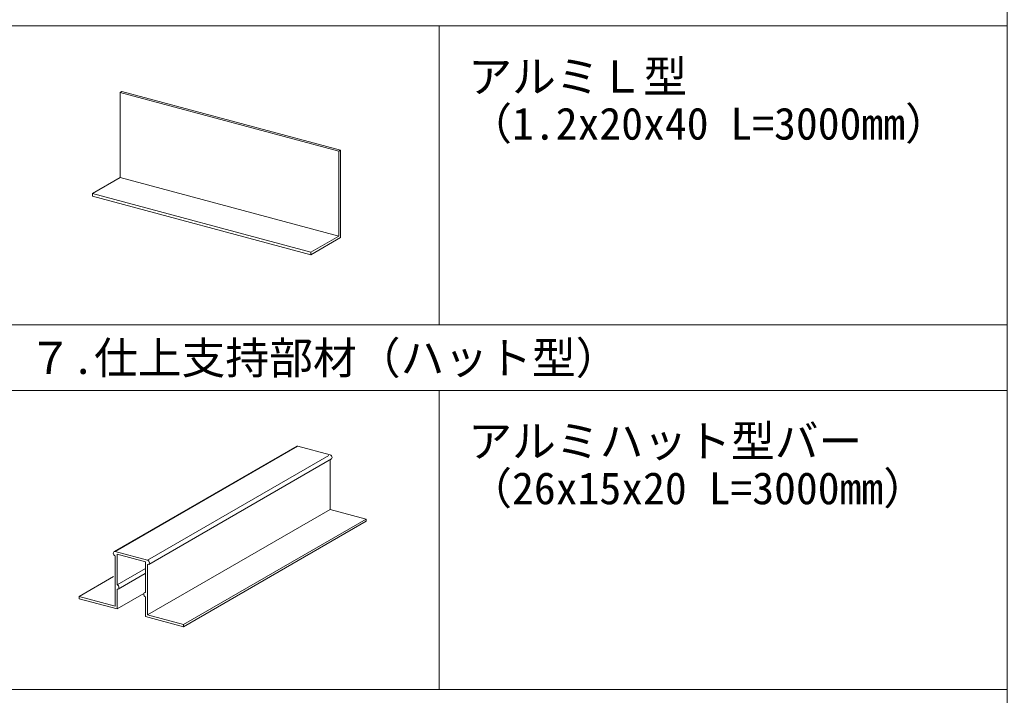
# Model space of a CAD drawing. Units: millimetres at full size; details may follow other scales. Extents: x -1379 to 1379, y -984 to 973.
# Drawn here: x -338.4 to 0, y 430.8 to 662.4 of the extents above; entities that cross this region are included whole.
import ezdxf
from ezdxf.enums import TextEntityAlignment as Align

# ---------------------------------------------------------------- set-up
doc = ezdxf.new("R2010")
doc.units = ezdxf.units.MM
doc.header["$LTSCALE"] = 5
for name, color, linetype, lineweight in [('5-1_中線', 7, 'Continuous', 18), ('5-2_太線１', 3, 'Continuous', 18), ('5-6_文字', 7, 'Continuous', 18)]:
    doc.layers.add(name, color=color, linetype=linetype, lineweight=lineweight)
doc.styles.add('ＭＳ ゴシック', font='')
doc.styles.get('ＭＳ ゴシック').set_extended_font_data('MS Gothic')

msp = doc.modelspace()

# ---------------------------------------------------------------- linework, layer by layer
at = {"layer": '5-1_中線', "color": 3}
for p, q in [((-303.404, 637.746), (-304.012, 637.395)), ((-304.012, 608.295), (-304.012, 637.395)), ((-229.122, 617.328), (-304.012, 637.395)), ((-228.514, 617.679), (-303.404, 637.746)), ((-313.537, 602.796), (-304.012, 608.295)), ((-229.122, 588.228), (-304.012, 608.295)), ((-313.537, 602.796), (-313.537, 601.896)), ((-238.646, 582.729), (-313.537, 602.796)), ((-238.646, 581.829), (-313.537, 601.896)), ((-306.121, 480.043), (-243.521, 516.185)), ((-305.725, 480.095), (-243.196, 516.196)), ((-243.125, 516.237), (-232.041, 513.267)), ((-294.641, 477.125), (-232.545, 512.976)), ((-294.245, 475.677), (-231.644, 511.819)), ((-232.041, 494.517), (-232.041, 511.59)), ((-294.641, 458.375), (-232.041, 494.517)), ((-232.041, 494.517), (-219.653, 491.198)), ((-282.253, 455.056), (-219.653, 491.198)), ((-219.653, 490.448), (-219.653, 491.198)), ((-282.253, 454.306), (-219.653, 490.448)), ((-305.073, 468.67), (-295.366, 474.274)), ((-318.113, 464.664), (-306.257, 471.509)), ((-304.677, 467.222), (-295.49, 472.526)), ((-305.073, 460.42), (-295.941, 465.692))]:
    msp.add_line(p, q, dxfattribs=at)
at = {"layer": '5-1_中線'}
for p, q in [((-229.122, 588.228), (-229.122, 617.328)), ((-238.646, 582.729), (-229.122, 588.228)), ((-305.725, 480.095), (-294.641, 477.125)), ((-305.725, 461.345), (-305.725, 478.595)), ((-305.073, 468.67), (-305.073, 479.17)), ((-305.073, 479.17), (-295.293, 476.55)), ((-295.293, 466.05), (-295.293, 476.55)), ((-294.641, 458.375), (-294.641, 475.625)), ((-305.073, 460.42), (-305.073, 467.17)), ((-318.113, 464.664), (-305.725, 461.345)), ((-318.113, 464.664), (-318.113, 463.914)), ((-318.113, 463.914), (-305.073, 460.42)), ((-295.293, 457.8), (-295.293, 464.55)), ((-295.293, 457.8), (-282.253, 454.306)), ((-294.641, 458.375), (-282.253, 455.056)), ((-282.253, 454.306), (-282.253, 455.056))]:
    msp.add_line(p, q, dxfattribs=at)
for points in [[(-228.514, 587.679), (-228.514, 617.679), (-229.122, 617.328)], [(-238.646, 582.729), (-238.646, 581.829), (-228.514, 587.679)]]:
    msp.add_lwpolyline(points, dxfattribs=at)
at = {"layer": '5-1_中線', "color": 3}
for centre, radius, start, end in [((-243.26, 515.734), 0.521, 74.93194, 120), ((-232.371, 512.342), 0.983, 0.03226, 70.3424), ((-231.905, 512.271), 0.521, 300, 308.63606), ((-232.114, 512.354), 0.726, 317.46486, 359.08689)]:
    msp.add_arc(centre, radius, start, end, dxfattribs=at)
at = {"layer": '5-1_中線'}
for centre, radius, start, end in [((-305.7, 479.528), 0.677, 135.87371, 180.67805), ((-305.394, 479.52), 0.983, 180.03226, 250.3424), ((-305.861, 479.591), 0.521, 74.93194, 128.63606), ((-294.505, 476.128), 0.521, 254.93194, 308.63606), ((-294.971, 476.2), 0.983, 0.03226, 70.3424), ((-294.715, 476.212), 0.726, 317.46486, 359.08689), ((-305.403, 467.745), 0.982, 0.01589, 70.35878), ((-304.937, 467.673), 0.521, 254.90791, 308.62436), ((-305.129, 467.75), 0.708, 316.91211, 359.65198), ((-295.294, 465.493), 0.651, 134.95414, 181.60995), ((-294.963, 465.475), 0.982, 180.01589, 250.35878), ((-295.429, 465.546), 0.521, 74.90791, 128.62436)]:
    msp.add_arc(centre, radius, start, end, dxfattribs=at)
at = {"layer": '5-2_太線１'}
for p, q in [((0, 845.319), (0, -891.85)), ((0, 682.819), (0, 557.819)), ((0, 660.27), (-1378.845, 660.27)), ((-1378.845, 557.819), (0, 557.819)), ((0, 557.819), (0, 432.819)), ((0, 557.819), (0, 432.819)), ((0, 535.27), (-1378.845, 535.27)), ((0, 432.819), (-1378.845, 432.819)), ((-1378.845, 432.819), (0, 432.819)), ((0, 432.819), (0, 307.819))]:
    msp.add_line(p, q, dxfattribs=at)
at = {"layer": '5-2_太線１', "color": 4, "lineweight": 9}
for p, q in [((-194.711, 660.27), (-194.711, 557.819)), ((-194.711, 535.27), (-194.711, 432.819))]:
    msp.add_line(p, q, dxfattribs=at)
at = {"layer": '5-2_太線１'}
msp.add_lwpolyline([(0, 557.819), (-1378.845, 557.819), (-1378.845, 432.819)], dxfattribs=at)

# ---------------------------------------------------------------- texts
at = {"layer": '5-6_文字', "style": 'ＭＳ ゴシック'}
for s, p in [('アルミＬ型', (-184.711, 634.125)), ('（1.2x20x40 L=3000mm）', (-184.711, 617.98)), ('７.仕上支持部材（ハット型）', (-335.447, 537.643)), ('アルミハット型バー', (-184.711, 509.125)), ('（26x15x20 L=3000mm）', (-184.711, 492.98))]:
    msp.add_text(s, height=11, dxfattribs=at).set_placement(p, align=Align.BOTTOM_LEFT)

doc.saveas('drawing.dxf')
